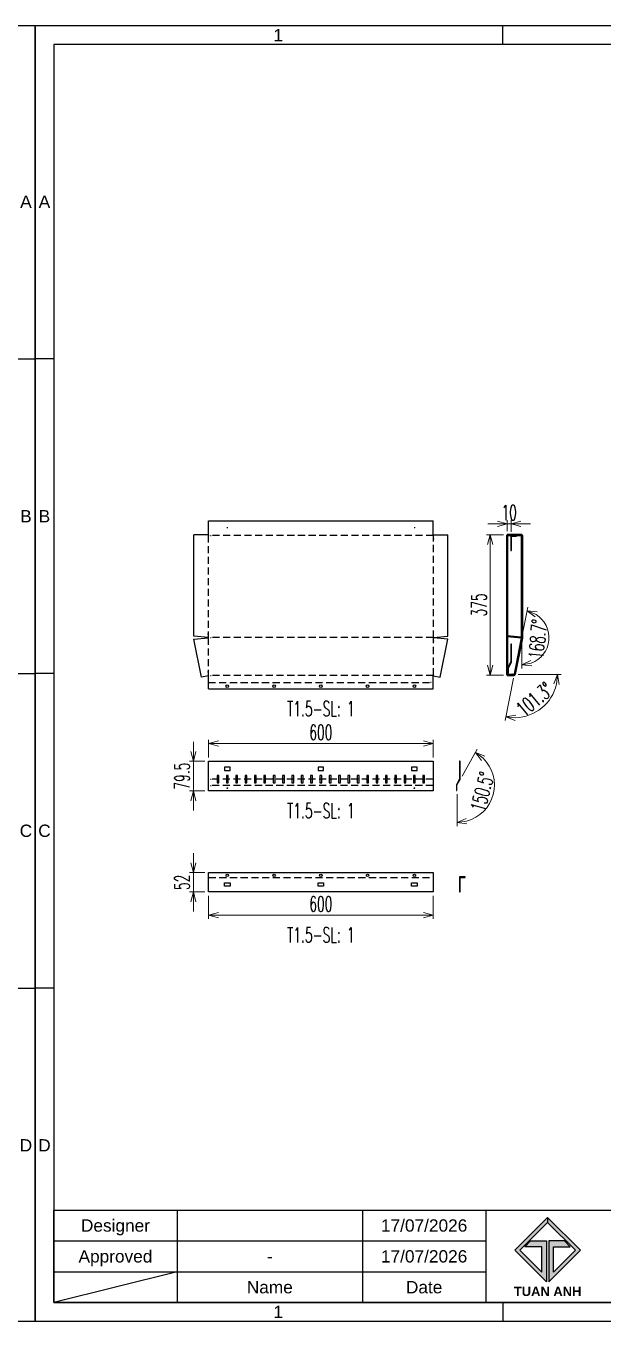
# Model space of a CAD drawing. Header units: millimetres. Extents: x -208796 to -83323, y 30910 to 103951.
# Drawn here: x -93149 to -91606, y 37840 to 41305 of the extents above; entities that cross this region are included whole.
import ezdxf
from ezdxf.enums import TextEntityAlignment as Align

# ---------------------------------------------------------------- set-up
doc = ezdxf.new("R2010")
doc.units = ezdxf.units.MM
doc.header["$LTSCALE"] = 3
doc.linetypes.add('DASHED', pattern=[19.05, 12.7, -6.35])
doc.linetypes.add('HIDDEN', pattern=[9.525, 6.35, -3.175])
for name, color, linetype in [('@.HIDDEN', 8, 'HIDDEN'), ('@.TEXT', 7, 'Continuous'), ('@.VISIBLE', 7, 'Continuous')]:
    doc.layers.add(name, color=color, linetype=linetype)
doc.layers.add('Hidden (ISO)', color=7, linetype='DASHED', lineweight=35)
doc.layers.add('Visible (ISO)', color=7, linetype='Continuous', lineweight=50)
doc.styles.add('Ann_w01', font='romans.shx', dxfattribs={"width": 0.6, "bigfont": 'chineset.shx'})
doc.styles.add('Arial', font='arial.ttf')
doc.dimstyles.new('Dim 01_SC20', dxfattribs={"dimscale": 20, "dimtxt": 2, "dimasz": 1.3, "dimexe": 0.5, "dimexo": 0.5, "dimgap": 0.5, "dimtad": 1, "dimdec": 1, "dimzin": 12, "dimdsep": 46, "dimtxsty": 'Ann_w01', "dimblk": 'OPEN30', "dimcen": 1.5, "dimclrd": 6, "dimclre": 6, "dimclrt": 3, "dimadec": 1, "dimazin": 3, "dimtm": 1e-09, "dimtfac": 1, "dimtdec": 1, "dimtix": 1, "dimtmove": 0, "dimatfit": 3, "dimldrblk": 'OPEN30', "dimfxl": 0, "dimtolj": 1, "dimlwd": 20, "dimlwe": 20, "dimarcsym": 0})

# ---------------------------------------------------------------- blocks, each defined once
blk = doc.blocks.new('_Open30')
at = {"color": 0, "linetype": 'ByBlock', "lineweight": -2}
for p, q in [((-1, 0.27), (0, 0)), ((0, 0), (-1, -0.27)), ((0, 0), (-1, 0))]:
    blk.add_line(p, q, dxfattribs=at)
blk = doc.blocks.new('*D403')
at = {"layer": '@.VISIBLE', "color": 6, "lineweight": 20}
for p, q in [((-91821.8, 39678.1), (-91807.5, 39749.7)), ((-91823.7, 39658.3), (-91823.7, 39585.3))]:
    blk.add_line(p, q, dxfattribs=at)
blk.add_arc((-91823.7, 39668.3), 73, 290.5209, 58.1692, dxfattribs=at)
at = {"layer": 'Defpoints', "color": 0}
for p in [(-91823.7, 39940.2), (-91823.8, 39668.2), (-91823.7, 39668.5), (-91763.1, 39627.8), (-91843.2, 39570.9)]:
    blk.add_point(p, dxfattribs=at)
at = {"layer": '@.VISIBLE', "color": 6, "lineweight": 20, "xscale": 26, "yscale": 26, "zscale": 26}
for p, rotation in [((-91809.4, 39739.9), 158.4296379730051), ((-91823.7, 39595.3), 190.2604295529639)]:
    blk.add_blockref('_Open30', p, dxfattribs=dict(at, rotation=rotation))
at = {"layer": '@.VISIBLE', "color": 3, "insert": (-91781, 39664.1), "char_height": 40, "attachment_point": 5, "rotation": 84.345, "style": 'Ann_w01'}
blk.add_mtext('\\A1;168.7\\M+2A258', dxfattribs=at)
blk = doc.blocks.new('*D404')
at = {"layer": '@.VISIBLE', "color": 6, "lineweight": 20}
for p, q in [((-91845.4, 39559.9), (-91868.1, 39446.3)), ((-91833.5, 39569.7), (-91717.7, 39569.7))]:
    blk.add_line(p, q, dxfattribs=at)
blk.add_arc((-91843.5, 39569.7), 115.8, 271.5836, 347.1065, dxfattribs=at)
at = {"layer": 'Defpoints', "color": 0}
for p in [(-91823.8, 39668.2), (-91843.2, 39570.9), (-91859.2, 39569.7), (-91845, 39569.7), (-91799.2, 39462.7)]:
    blk.add_point(p, dxfattribs=at)
at = {"layer": '@.VISIBLE', "color": 6, "lineweight": 20, "xscale": 26, "yscale": 26, "zscale": 26}
for p, rotation in [((-91727.7, 39569.7), 83.55323187372028), ((-91866.2, 39456.2), 175.1368356521894)]:
    blk.add_blockref('_Open30', p, dxfattribs=dict(at, rotation=rotation))
at = {"layer": '@.VISIBLE', "color": 3, "insert": (-91789.1, 39503.3), "char_height": 40, "attachment_point": 5, "rotation": 39.345, "style": 'Ann_w01'}
blk.add_mtext('\\A1;101.3\\M+2A258', dxfattribs=at)
blk = doc.blocks.new('*D405')
at = {"layer": '@.VISIBLE', "color": 6, "lineweight": 20}
for p, q in [((-91872.2, 39943.2), (-91917.7, 39943.2)), ((-91907.7, 39594.2), (-91907.7, 39917.2)), ((-91872.2, 39568.2), (-91917.7, 39568.2))]:
    blk.add_line(p, q, dxfattribs=at)
at = {"layer": 'Defpoints', "color": 0}
for p in [(-91907.7, 39943.2), (-91862.2, 39943.2), (-91862.2, 39568.2)]:
    blk.add_point(p, dxfattribs=at)
at = {"layer": '@.VISIBLE', "color": 6, "lineweight": 20, "xscale": 26, "yscale": 26, "zscale": 26}
for p, rotation in [((-91907.7, 39943.2), 90), ((-91907.7, 39568.2), 270)]:
    blk.add_blockref('_Open30', p, dxfattribs=dict(at, rotation=rotation))
at = {"layer": '@.VISIBLE', "color": 3, "insert": (-91937.7, 39755.7), "char_height": 40, "attachment_point": 5, "rotation": 90, "style": 'Ann_w01'}
blk.add_mtext('\\A1;375', dxfattribs=at)
blk = doc.blocks.new('*D409')
at = {"layer": '@.VISIBLE', "color": 6, "lineweight": 20}
for p, q in [((-92660.4, 39347.5), (-92660.4, 39394.8)), ((-92086.4, 39384.8), (-92634.4, 39384.8)), ((-92060.4, 39347.5), (-92060.4, 39394.8))]:
    blk.add_line(p, q, dxfattribs=at)
at = {"layer": 'Defpoints', "color": 0}
for p in [(-92660.4, 39384.8), (-92660.4, 39337.5), (-92060.4, 39337.5)]:
    blk.add_point(p, dxfattribs=at)
at = {"layer": '@.VISIBLE', "color": 6, "lineweight": 20, "xscale": 26, "yscale": 26, "zscale": 26, "rotation": 180}
blk.add_blockref('_Open30', (-92660.4, 39384.8), dxfattribs=at)
at = {"layer": '@.VISIBLE', "color": 6, "lineweight": 20, "xscale": 26, "yscale": 26, "zscale": 26}
blk.add_blockref('_Open30', (-92060.4, 39384.8), dxfattribs=at)
at = {"layer": '@.VISIBLE', "color": 3, "insert": (-92360.4, 39414.8), "char_height": 40, "attachment_point": 5, "style": 'Ann_w01'}
blk.add_mtext('\\A1;600', dxfattribs=at)
blk = doc.blocks.new('*D410')
at = {"layer": '@.VISIBLE', "color": 6, "lineweight": 20}
for p, q in [((-92701.2, 39363.5), (-92701.2, 39389.5)), ((-92670.4, 39337.5), (-92711.2, 39337.5)), ((-92701.2, 39337.5), (-92701.2, 39258)), ((-92670.4, 39258), (-92711.2, 39258)), ((-92701.2, 39232), (-92701.2, 39206))]:
    blk.add_line(p, q, dxfattribs=at)
at = {"layer": 'Defpoints', "color": 0}
for p in [(-92660.4, 39337.5), (-92701.2, 39258), (-92660.4, 39258)]:
    blk.add_point(p, dxfattribs=at)
at = {"layer": '@.VISIBLE', "color": 6, "lineweight": 20, "xscale": 26, "yscale": 26, "zscale": 26}
for p, rotation in [((-92701.2, 39337.5), 270), ((-92701.2, 39258), 90)]:
    blk.add_blockref('_Open30', p, dxfattribs=dict(at, rotation=rotation))
at = {"layer": '@.VISIBLE', "color": 3, "insert": (-92731.2, 39297.8), "char_height": 40, "attachment_point": 5, "rotation": 90, "style": 'Ann_w01'}
blk.add_mtext('\\A1;79.5', dxfattribs=at)
blk = doc.blocks.new('*D411')
at = {"layer": '@.VISIBLE', "color": 6, "lineweight": 20}
for p, q in [((-91983.1, 39297.8), (-91942.3, 39369.9)), ((-91996.5, 39249.5), (-91996.5, 39164.1))]:
    blk.add_line(p, q, dxfattribs=at)
blk.add_arc((-91996.5, 39274.1), 100, 284.9335, 45.5277, dxfattribs=at)
at = {"layer": 'Defpoints', "color": 0}
for p in [(-91996.5, 39274.1), (-91996.5, 39274.1), (-91996.5, 39259.5), (-91988, 39289.1), (-91919.7, 39210)]:
    blk.add_point(p, dxfattribs=at)
at = {"layer": '@.VISIBLE', "color": 6, "lineweight": 20, "xscale": 26, "yscale": 26, "zscale": 26}
for p, rotation in [((-91947.2, 39361.2), 142.9944825653003), ((-91996.5, 39174.1), 187.4667351751229)]:
    blk.add_blockref('_Open30', p, dxfattribs=dict(at, rotation=rotation))
at = {"layer": '@.VISIBLE', "color": 3, "insert": (-91928.8, 39256.3), "char_height": 40, "attachment_point": 5, "rotation": 75.2306, "style": 'Ann_w01'}
blk.add_mtext('\\A1;150.5\\M+2A258', dxfattribs=at)
blk = doc.blocks.new('*D412')
at = {"layer": '@.VISIBLE', "color": 6, "lineweight": 20}
for p, q in [((-91888.2, 39972.8), (-91914.2, 39972.8)), ((-91862.2, 39953.2), (-91862.2, 39982.8)), ((-91852.2, 39972.8), (-91862.2, 39972.8)), ((-91852.2, 39951.2), (-91852.2, 39982.8)), ((-91826.2, 39972.8), (-91800.2, 39972.8))]:
    blk.add_line(p, q, dxfattribs=at)
at = {"layer": 'Defpoints', "color": 0}
for p in [(-91862.2, 39972.8), (-91862.2, 39943.2), (-91852.2, 39941.2)]:
    blk.add_point(p, dxfattribs=at)
at = {"layer": '@.VISIBLE', "color": 6, "lineweight": 20, "xscale": 26, "yscale": 26, "zscale": 26}
blk.add_blockref('_Open30', (-91862.2, 39972.8), dxfattribs=at)
at = {"layer": '@.VISIBLE', "color": 6, "lineweight": 20, "xscale": 26, "yscale": 26, "zscale": 26, "rotation": 180}
blk.add_blockref('_Open30', (-91852.2, 39972.8), dxfattribs=at)
at = {"layer": '@.VISIBLE', "color": 3, "insert": (-91857.2, 40002.8), "char_height": 40, "attachment_point": 5, "style": 'Ann_w01'}
blk.add_mtext('\\A1;10', dxfattribs=at)
blk = doc.blocks.new('*D413')
at = {"layer": '@.VISIBLE', "color": 6, "lineweight": 20}
for p, q in [((-92660.4, 38977.9), (-92660.4, 38915.8)), ((-92060.4, 38977.9), (-92060.4, 38915.8)), ((-92086.4, 38925.8), (-92634.4, 38925.8))]:
    blk.add_line(p, q, dxfattribs=at)
at = {"layer": 'Defpoints', "color": 0}
for p in [(-92660.4, 38987.9), (-92060.4, 38987.9), (-92660.4, 38925.8)]:
    blk.add_point(p, dxfattribs=at)
at = {"layer": '@.VISIBLE', "color": 6, "lineweight": 20, "xscale": 26, "yscale": 26, "zscale": 26, "rotation": 180}
blk.add_blockref('_Open30', (-92660.4, 38925.8), dxfattribs=at)
at = {"layer": '@.VISIBLE', "color": 6, "lineweight": 20, "xscale": 26, "yscale": 26, "zscale": 26}
blk.add_blockref('_Open30', (-92060.4, 38925.8), dxfattribs=at)
at = {"layer": '@.VISIBLE', "color": 3, "insert": (-92360.4, 38955.8), "char_height": 40, "attachment_point": 5, "style": 'Ann_w01'}
blk.add_mtext('\\A1;600', dxfattribs=at)
blk = doc.blocks.new('*D414')
at = {"layer": '@.VISIBLE', "color": 6, "lineweight": 20}
for p, q in [((-92701.2, 39065.9), (-92701.2, 39091.9)), ((-92670.4, 39039.9), (-92711.2, 39039.9)), ((-92701.2, 38987.9), (-92701.2, 39039.9)), ((-92670.4, 38987.9), (-92711.2, 38987.9)), ((-92701.2, 38961.9), (-92701.2, 38935.9))]:
    blk.add_line(p, q, dxfattribs=at)
at = {"layer": 'Defpoints', "color": 0}
for p in [(-92701.2, 39039.9), (-92660.4, 39039.9), (-92660.4, 38987.9)]:
    blk.add_point(p, dxfattribs=at)
at = {"layer": '@.VISIBLE', "color": 6, "lineweight": 20, "xscale": 26, "yscale": 26, "zscale": 26}
for p, rotation in [((-92701.2, 39039.9), 270), ((-92701.2, 38987.9), 90)]:
    blk.add_blockref('_Open30', p, dxfattribs=dict(at, rotation=rotation))
at = {"layer": '@.VISIBLE', "color": 3, "insert": (-92731.2, 39013.9), "char_height": 40, "attachment_point": 5, "rotation": 90, "style": 'Ann_w01'}
blk.add_mtext('\\A1;52', dxfattribs=at)
blk = doc.blocks.new('A$C4dbb82d6')
at = {"layer": '@.VISIBLE'}
h = blk.add_hatch(color=30, dxfattribs=at)
h.dxf.hatch_style = 1
h.paths.add_polyline_path([(0.21, 4.97), (3.62, 1.56), (3.62, 5.97), (1.92, 5.97), (1.3, 5.35), (3.12, 5.35), (3.12, 2.59), (0.74, 4.97), (3.75, 7.98), (3.75, 8.51)])
h = blk.add_hatch(color=150, dxfattribs=at)
h.dxf.hatch_style = 1
h.paths.add_polyline_path([(6.76, 4.97), (4.37, 2.59), (4.37, 5.35), (6.2, 5.35), (5.58, 5.97), (3.88, 5.97), (3.88, 1.56), (7.29, 4.97), (3.75, 8.51), (3.75, 7.98)])
at = {"layer": '@.VISIBLE', "color": 30}
blk.add_lwpolyline([(3.62, 5.97), (3.62, 1.56), (0.21, 4.97), (3.75, 8.51), (3.75, 7.98), (0.74, 4.97), (3.12, 2.59), (3.12, 5.35), (1.3, 5.35), (1.92, 5.97)], close=True, dxfattribs=at)
at = {"layer": '@.VISIBLE', "color": 150}
blk.add_lwpolyline([(3.88, 5.97), (3.88, 1.56), (7.29, 4.97), (3.75, 8.51), (3.75, 7.98), (6.76, 4.97), (4.37, 2.59), (4.37, 5.35), (6.2, 5.35), (5.58, 5.97)], close=True, dxfattribs=at)
at = {"layer": '@.VISIBLE', "color": 30, "insert": (3.75, 0.51), "char_height": 1, "attachment_point": 5, "style": 'Ann_w01'}
blk.add_mtext_dynamic_manual_height_columns('{\\fArial|b1|i0|c0|p34;\\W1;TUAN ANH}', width=7.5, gutter_width=49.6, heights=[0], dxfattribs=at)
blk = doc.blocks.new('KHUNG BAN VE (Made by Tung)')
at = {"layer": '@.VISIBLE', "color": 8}
for p, q in [((75.75, 207), (75.75, 210)), ((3, 156), (0, 156)), ((294, 156), (297, 156)), ((3, 105), (0, 105)), ((294, 105), (297, 105)), ((3, 54), (0, 54)), ((294, 54), (297, 54)), ((23, 18), (23, 3)), ((53, 18), (53, 3)), ((73, 18), (73, 3)), ((3, 13), (73, 13)), ((3, 8), (73, 8)), ((23, 8), (3, 3)), ((75.75, 3), (75.75, 0))]:
    blk.add_line(p, q, dxfattribs=at)
for points in [[(0, 0), (297, 0), (297, 210), (0, 210)], [(3, 3), (294, 3), (294, 207), (3, 207)], [(3, 18), (294, 18), (294, 3), (3, 3)]]:
    blk.add_lwpolyline(points, close=True, dxfattribs=at)
at = {"xscale": 1.5, "yscale": 1.5, "zscale": 1.5}
blk.add_blockref('A$C4dbb82d6', (77.375, 4.041), dxfattribs=at)
at = {"layer": '@.TEXT', "color": 1, "style": 'Arial'}
for s, p in [('1', (39.375, 208.5)), ('A', (1.5, 181.5)), ('A', (295.5, 181.5)), ('B', (1.5, 130.5)), ('B', (295.5, 130.5)), ('C', (1.5, 79.5)), ('C', (295.5, 79.5)), ('D', (1.5, 28.5)), ('D', (295.5, 28.5)), ('17/07/2026', (63, 15.5)), ('17/07/2026', (63, 10.5)), ('1', (39.375, 1.5))]:
    blk.add_text(s, height=2, dxfattribs=at).set_placement(p, align=Align.MIDDLE_CENTER)
at = {"layer": '@.TEXT', "color": 2, "style": 'Arial'}
for s, p in [('Designer', (13, 15.5)), ('Approved', (13, 10.5)), ('Name', (38, 5.5)), ('Date', (63, 5.5))]:
    blk.add_text(s, height=2, dxfattribs=at).set_placement(p, align=Align.MIDDLE_CENTER)
at = {"layer": '@.TEXT', "color": 1, "style": 'Arial'}
for tag, height, p in [('DESIGNER_NAME', 2, (38, 15.5)), ('PROJECT_CODE', 2, (258.5, 15.5)), ('SCALE', 2, (289, 15.5)), ('APPROVED_NAME', 2, (38, 10.5)), ('CUSTOMER_NAME', 2, (258.5, 10.5)), ('PAGE', 2, (289, 10.5)), ('DRAWING_NAME', 4, (173, 8)), ('TOTAL', 2, (289, 5.5))]:
    blk.add_attdef(tag, text='', height=height, dxfattribs=at).set_placement(p, align=Align.MIDDLE_CENTER)

msp = doc.modelspace()

# ---------------------------------------------------------------- linework, layer by layer
at = {"layer": '@.HIDDEN'}
for p, q in [((-92059.75, 39941.88), (-92661.15, 39941.88)), ((-92661.15, 39941.88), (-92661.15, 39668.46)), ((-92059.75, 39668.46), (-92059.75, 39941.88)), ((-92059.75, 39668.27), (-92661.15, 39668.27)), ((-92661.15, 39668.07), (-92661.15, 39567.34)), ((-92059.75, 39567.34), (-92059.75, 39668.07)), ((-92059.75, 39567.34), (-92661.15, 39567.34)), ((-92660.65, 39548.62), (-92060.25, 39548.62)), ((-92060.45, 39289.51), (-92660.45, 39289.51)), ((-92060.45, 39272.61), (-92660.45, 39272.61)), ((-92660.45, 39026.43), (-92060.45, 39026.43))]:
    msp.add_line(p, q, dxfattribs=at)
at = {"layer": '@.VISIBLE'}
for p, q in [((-92660.65, 39943.18), (-92660.65, 39980.58)), ((-92660.65, 39980.58), (-92060.25, 39980.58)), ((-92611.45, 39963.08), (-92609.45, 39963.08)), ((-92111.45, 39963.08), (-92109.45, 39963.08)), ((-92060.25, 39943.18), (-92060.25, 39980.58)), ((-92699.85, 39672.3), (-92699.85, 39943.18)), ((-92660.65, 39943.18), (-92699.85, 39943.18)), ((-92661.15, 39933.33), (-92661.15, 39931.33)), ((-92660.65, 39943.18), (-92660.65, 39941.88)), ((-92655.47, 39941.88), (-92653.47, 39941.88)), ((-92065.42, 39941.88), (-92067.42, 39941.88)), ((-92060.25, 39943.18), (-92021.05, 39943.18)), ((-92060.25, 39943.18), (-92060.25, 39941.88)), ((-92059.75, 39933.33), (-92059.75, 39931.33)), ((-92021.05, 39672.3), (-92021.05, 39943.18)), ((-92661.15, 39677.02), (-92661.15, 39679.02)), ((-92059.75, 39677.02), (-92059.75, 39679.02)), ((-92661.15, 39668.46), (-92699.85, 39672.3)), ((-92699.82, 39664.24), (-92661.15, 39668.07)), ((-92679.46, 39562.45), (-92699.82, 39664.24)), ((-92661.15, 39668.46), (-92661.15, 39668.07)), ((-92661.15, 39659.52), (-92661.15, 39657.52)), ((-92655.47, 39668.27), (-92653.47, 39668.27)), ((-92065.42, 39668.27), (-92067.42, 39668.27)), ((-92059.75, 39668.46), (-92021.05, 39672.3)), ((-92059.75, 39668.46), (-92059.75, 39668.07)), ((-92021.08, 39664.24), (-92059.75, 39668.07)), ((-92059.75, 39659.52), (-92059.75, 39657.52)), ((-92041.44, 39562.45), (-92021.08, 39664.24)), ((-92661.15, 39575.9), (-92661.15, 39577.9)), ((-92059.75, 39575.9), (-92059.75, 39577.9)), ((-92660.65, 39566.21), (-92679.46, 39562.45)), ((-92660.65, 39566.21), (-92660.65, 39567.34)), ((-92660.65, 39530.92), (-92660.65, 39566.21)), ((-92655.47, 39567.34), (-92653.47, 39567.34)), ((-92655.47, 39548.62), (-92653.47, 39548.62)), ((-92065.42, 39567.34), (-92067.42, 39567.34)), ((-92065.42, 39548.62), (-92067.42, 39548.62)), ((-92060.25, 39566.21), (-92060.25, 39567.34)), ((-92060.25, 39566.21), (-92060.25, 39567.34)), ((-92060.25, 39530.92), (-92060.25, 39566.21)), ((-92060.25, 39566.21), (-92041.44, 39562.45)), ((-92660.65, 39530.92), (-92060.25, 39530.92)), ((-92660.45, 39337.51), (-92060.45, 39337.51)), ((-92660.45, 39258.01), (-92660.45, 39337.51)), ((-92060.45, 39337.51), (-92060.45, 39258.01)), ((-92655.45, 39289.51), (-92653.45, 39289.51)), ((-92655.45, 39272.61), (-92653.45, 39272.61)), ((-92065.45, 39289.51), (-92067.45, 39289.51)), ((-92065.45, 39272.61), (-92067.45, 39272.61)), ((-92060.45, 39258.01), (-92660.45, 39258.01)), ((-92660.45, 38987.93), (-92660.45, 39039.93)), ((-92660.45, 39039.93), (-92060.45, 39039.93)), ((-92060.45, 39039.93), (-92060.45, 38987.93)), ((-92060.45, 38987.93), (-92660.45, 38987.93))]:
    msp.add_line(p, q, dxfattribs=at)
for points in [[(-92610.45, 39964.08), (-92610.45, 39962.08)], [(-92110.45, 39964.08), (-92110.45, 39962.08)]]:
    msp.add_lwpolyline(points, dxfattribs=at)
at = {"layer": '@.VISIBLE', "color": 6}
for points in [[(-91837.25, 39941.18), (-91852.25, 39941.18), (-91852.25, 39901.18), (-91850.75, 39901.18), (-91850.75, 39939.68), (-91837.25, 39939.68)], [(-91852.25, 39651.18), (-91852.25, 39603.18), (-91860.75, 39588.18), (-91860.75, 39573.18), (-91859.25, 39573.18), (-91859.25, 39587.79), (-91850.75, 39602.79), (-91850.75, 39651.18)], [(-91989.54, 39337.51), (-91989.54, 39289.51), (-91998.04, 39274.51), (-91998.04, 39259.51), (-91996.54, 39259.51), (-91996.54, 39274.12), (-91988.04, 39289.12), (-91988.04, 39337.51)], [(-91974.54, 39027.93), (-91989.54, 39027.93), (-91989.54, 38987.93), (-91988.04, 38987.93), (-91988.04, 39026.43), (-91974.54, 39026.43)]]:
    msp.add_lwpolyline(points, close=True, dxfattribs=at)
at = {"layer": '@.VISIBLE'}
for points in [[(-92637.95, 39299.51), (-92637.95, 39279.51), (-92632.95, 39279.51), (-92632.95, 39299.51)], [(-92617.95, 39313.01), (-92602.95, 39313.01), (-92602.95, 39322.01), (-92617.95, 39322.01)], [(-92612.95, 39299.51), (-92612.95, 39279.51), (-92607.95, 39279.51), (-92607.95, 39299.51)], [(-92587.95, 39299.51), (-92587.95, 39279.51), (-92582.95, 39279.51), (-92582.95, 39299.51)], [(-92562.95, 39299.51), (-92562.95, 39279.51), (-92557.95, 39279.51), (-92557.95, 39299.51)], [(-92537.95, 39299.51), (-92537.95, 39279.51), (-92532.95, 39279.51), (-92532.95, 39299.51)], [(-92512.95, 39299.51), (-92512.95, 39279.51), (-92507.95, 39279.51), (-92507.95, 39299.51)], [(-92487.95, 39299.51), (-92487.95, 39279.51), (-92482.95, 39279.51), (-92482.95, 39299.51)], [(-92462.95, 39299.51), (-92462.95, 39279.51), (-92457.95, 39279.51), (-92457.95, 39299.51)], [(-92437.95, 39299.51), (-92437.95, 39279.51), (-92432.95, 39279.51), (-92432.95, 39299.51)], [(-92412.95, 39299.51), (-92412.95, 39279.51), (-92407.95, 39279.51), (-92407.95, 39299.51)], [(-92387.95, 39299.51), (-92387.95, 39279.51), (-92382.95, 39279.51), (-92382.95, 39299.51)], [(-92367.95, 39313.01), (-92352.95, 39313.01), (-92352.95, 39322.01), (-92367.95, 39322.01)], [(-92362.95, 39299.51), (-92362.95, 39279.51), (-92357.95, 39279.51), (-92357.95, 39299.51)], [(-92337.95, 39299.51), (-92337.95, 39279.51), (-92332.95, 39279.51), (-92332.95, 39299.51)], [(-92312.95, 39299.51), (-92312.95, 39279.51), (-92307.95, 39279.51), (-92307.95, 39299.51)], [(-92287.95, 39299.51), (-92287.95, 39279.51), (-92282.95, 39279.51), (-92282.95, 39299.51)], [(-92262.95, 39299.51), (-92262.95, 39279.51), (-92257.95, 39279.51), (-92257.95, 39299.51)], [(-92237.95, 39299.51), (-92237.95, 39279.51), (-92232.95, 39279.51), (-92232.95, 39299.51)], [(-92212.95, 39299.51), (-92212.95, 39279.51), (-92207.95, 39279.51), (-92207.95, 39299.51)], [(-92187.95, 39299.51), (-92187.95, 39279.51), (-92182.95, 39279.51), (-92182.95, 39299.51)], [(-92162.95, 39299.51), (-92162.95, 39279.51), (-92157.95, 39279.51), (-92157.95, 39299.51)], [(-92137.95, 39299.51), (-92137.95, 39279.51), (-92132.95, 39279.51), (-92132.95, 39299.51)], [(-92117.95, 39313.01), (-92102.95, 39313.01), (-92102.95, 39322.01), (-92117.95, 39322.01)], [(-92112.95, 39299.51), (-92112.95, 39279.51), (-92107.95, 39279.51), (-92107.95, 39299.51)], [(-92087.95, 39299.51), (-92087.95, 39279.51), (-92082.95, 39279.51), (-92082.95, 39299.51)], [(-92617.95, 39012.43), (-92602.95, 39012.43), (-92602.95, 39003.43), (-92617.95, 39003.43)], [(-92367.95, 39012.43), (-92352.95, 39012.43), (-92352.95, 39003.43), (-92367.95, 39003.43)], [(-92117.95, 39012.43), (-92102.95, 39012.43), (-92102.95, 39003.43), (-92117.95, 39003.43)]]:
    msp.add_lwpolyline(points, close=True, dxfattribs=at)
for centre, radius in [((-92610.45, 39538.42), 3.5), ((-92485.45, 39538.42), 3.5), ((-92360.45, 39538.42), 3.5), ((-92235.45, 39538.42), 3.5), ((-92110.45, 39538.42), 3.5), ((-92610.45, 39265.51), 1), ((-92110.45, 39265.51), 1), ((-92610.45, 39032.43), 3.5), ((-92485.45, 39032.43), 3.5), ((-92360.45, 39032.43), 3.5), ((-92235.45, 39032.43), 3.5), ((-92110.45, 39032.43), 3.5)]:
    msp.add_circle(centre, radius, dxfattribs=at)
at = {"layer": 'Hidden (ISO)', "ltscale": 25.559547}
msp.add_line((-91862.25, 39941.68), (-91825.25, 39941.68), dxfattribs=at)
at = {"layer": 'Hidden (ISO)', "ltscale": 25.160152}
msp.add_line((-91823.75, 39668.48), (-91823.75, 39940.18), dxfattribs=at)
at = {"layer": 'Hidden (ISO)', "ltscale": 25.252958}
msp.add_line((-91843.24, 39570.89), (-91823.78, 39668.19), dxfattribs=at)
at = {"layer": 'Hidden (ISO)', "ltscale": 2.855563}
msp.add_line((-91860.75, 39588.18), (-91862.25, 39588.18), dxfattribs=at)
at = {"layer": 'Hidden (ISO)', "ltscale": 27.401676}
msp.add_line((-91860.75, 39571.18), (-91860.75, 39588.18), dxfattribs=at)
at = {"layer": 'Hidden (ISO)', "ltscale": 22.953882}
msp.add_line((-91845.01, 39569.68), (-91859.25, 39569.68), dxfattribs=at)
at = {"layer": 'Hidden (ISO)', "ltscale": 8.971231}
msp.add_arc((-91859.25, 39571.18), 3, 180, 270, dxfattribs=at)
at = {"layer": 'Hidden (ISO)', "ltscale": 4.485566}
msp.add_arc((-91859.25, 39571.18), 1.5, 180, 270, dxfattribs=at)
at = {"layer": 'Visible (ISO)'}
for p, q in [((-91825.25, 39943.18), (-91862.25, 39943.18)), ((-91862.25, 39672.3), (-91862.25, 39943.18)), ((-91825.25, 39940.18), (-91825.25, 39943.18)), ((-91823.75, 39940.18), (-91825.25, 39940.18)), ((-91822.65, 39940.18), (-91823.75, 39940.18)), ((-91822.25, 39940.18), (-91822.65, 39940.18)), ((-91822.25, 39940.18), (-91822.25, 39668.48)), ((-91825.25, 39668.63), (-91862.25, 39672.3)), ((-91862.25, 39671.99), (-91825.28, 39668.33)), ((-91862.25, 39568.18), (-91862.25, 39671.99)), ((-91822.31, 39667.89), (-91841.76, 39570.6)), ((-91823.78, 39668.19), (-91823.75, 39668.18)), ((-91823.72, 39668.48), (-91823.75, 39668.48)), ((-91823.75, 39668.18), (-91822.31, 39667.89)), ((-91822.25, 39668.48), (-91823.72, 39668.48)), ((-91845.31, 39568.18), (-91844.71, 39571.18)), ((-91844.71, 39571.18), (-91843.24, 39570.89)), ((-91843.24, 39570.89), (-91842.16, 39570.67)), ((-91842.16, 39570.67), (-91841.76, 39570.6)), ((-91845.31, 39568.18), (-91862.25, 39568.18)), ((-91845.31, 39568.18), (-91844.71, 39568.18)), ((-91844.71, 39569.68), (-91845.01, 39569.68)), ((-91844.71, 39568.18), (-91844.71, 39569.68))]:
    msp.add_line(p, q, dxfattribs=at)
for centre, radius, start, end in [((-91825.25, 39940.18), 3, 0, 90), ((-91825.25, 39940.18), 1.5, 0, 90), ((-91825.25, 39668.48), 1.5, 348.69007, 0), ((-91825.25, 39668.48), 3, 348.69007, 0), ((-91844.71, 39571.18), 1.5, 270, 348.69007), ((-91844.71, 39571.18), 3, 270, 348.69007)]:
    msp.add_arc(centre, radius, start, end, dxfattribs=at)
for points in [[(-91825.28, 39668.33), (-91824.24, 39668.16), (-91823.23, 39667.99), (-91822.71, 39667.92)], [(-91822.65, 39668.53), (-91823.17, 39668.57), (-91824.2, 39668.6), (-91825.25, 39668.63)], [(-91822.71, 39667.92), (-91822.45, 39667.89), (-91822.31, 39667.88), (-91822.31, 39667.89)], [(-91822.25, 39668.48), (-91822.25, 39668.5), (-91822.39, 39668.52), (-91822.65, 39668.53)]]:
    msp.add_open_spline(points, degree=3, dxfattribs=at)
for points in [[(-91823.78, 39668.19), (-91823.78, 39668.15), (-91824.2, 39668.19), (-91824.77, 39668.27), (-91824.93, 39668.29), (-91825.1, 39668.31), (-91825.28, 39668.33)], [(-91823.75, 39668.48), (-91823.75, 39668.52), (-91824.16, 39668.56), (-91824.73, 39668.6), (-91824.9, 39668.61), (-91825.07, 39668.62), (-91825.25, 39668.63)]]:
    msp.add_open_spline(points, degree=3, knots=[0, 0, 0, 0, 1.2205093, 1.2205093, 1.2205093, 1.5707963, 1.5707963, 1.5707963, 1.5707963], dxfattribs=at)

# ---------------------------------------------------------------- block references
at = {"layer": '@.VISIBLE', "xscale": 16.5, "yscale": 16.5, "zscale": 16.5}
msp.add_blockref('KHUNG BAN VE (Made by Tung)', (-98024.38, 37839.83), dxfattribs=at)
at = {"layer": '@.VISIBLE'}
ref = msp.add_blockref('KHUNG BAN VE (Made by Tung)', (-93123.88, 37839.83), dxfattribs=dict(at, xscale=16.5, yscale=16.5, zscale=16.5))
ref.add_attrib('APPROVED_NAME', '-', dxfattribs={"layer": '@.TEXT', "color": 1, "height": 33, "style": 'Arial'}).set_placement((-92496.88, 38013.08), align=Align.MIDDLE_CENTER)

# ---------------------------------------------------------------- texts
at = {"layer": '@.VISIBLE', "color": 1, "style": 'Ann_w01', "width": 0.6}
for p in [(-92360.45, 39478.05), (-92360.45, 39205.15), (-92360.45, 38872.96)]:
    msp.add_text('T1.5-SL: 1', height=40, dxfattribs=at).set_placement(p, align=Align.MIDDLE_CENTER)

# ---------------------------------------------------------------- dimensions: what is measured, and where the dimension line sits
at = {"layer": '@.VISIBLE'}
for base, p1, p2, picture, middle in [((-91862.25, 39972.8), (-91852.25, 39941.18), (-91862.25, 39943.18), '*D412', (-91857.25, 40002.8)), ((-92660.45, 39384.76), (-92060.45, 39337.51), (-92660.45, 39337.51), '*D409', (-92360.45, 39414.76)), ((-92660.45, 38925.82), (-92060.45, 38987.93), (-92660.45, 38987.93), '*D413', (-92360.45, 38955.82))]:
    dim = msp.add_linear_dim(base=base, p1=p1, p2=p2, dimstyle='Dim 01_SC20', dxfattribs=at)
    dim.commit()
    dim.dimension.update_dxf_attribs({"geometry": picture, "text_midpoint": middle})
for base, p1, p2, picture, middle in [((-91907.74, 39943.18), (-91862.25, 39568.18), (-91862.25, 39943.18), '*D405', (-91937.74, 39755.68)), ((-92701.21, 39258.01), (-92660.45, 39337.51), (-92660.45, 39258.01), '*D410', (-92731.21, 39297.76)), ((-92701.21, 39039.93), (-92660.45, 38987.93), (-92660.45, 39039.93), '*D414', (-92731.21, 39013.93))]:
    dim = msp.add_linear_dim(base=base, p1=p1, p2=p2, angle=90, dimstyle='Dim 01_SC20', dxfattribs=at)
    dim.commit()
    dim.dimension.update_dxf_attribs({"geometry": picture, "text_midpoint": middle})
for base, line1, line2, picture, middle in [((-91763.08, 39627.76), ((-91823.75, 39668.48), (-91823.75, 39940.18)), ((-91843.24, 39570.89), (-91823.78, 39668.19)), '*D403', (-91780.97, 39664.1)), ((-91799.24, 39462.69), ((-91845.01, 39569.68), (-91859.25, 39569.68)), ((-91843.24, 39570.89), (-91823.78, 39668.19)), '*D404', (-91789.09, 39503.35)), ((-91919.73, 39210.02), ((-91996.54, 39259.51), (-91996.54, 39274.12)), ((-91996.54, 39274.12), (-91988.04, 39289.12)), '*D411', (-91928.81, 39256.26))]:
    dim = msp.add_angular_dim_2l(base=base, line1=line1, line2=line2, dimstyle='Dim 01_SC20', dxfattribs=at)
    dim.commit()
    dim.dimension.update_dxf_attribs({"geometry": picture, "text_midpoint": middle})

doc.saveas('drawing.dxf')
